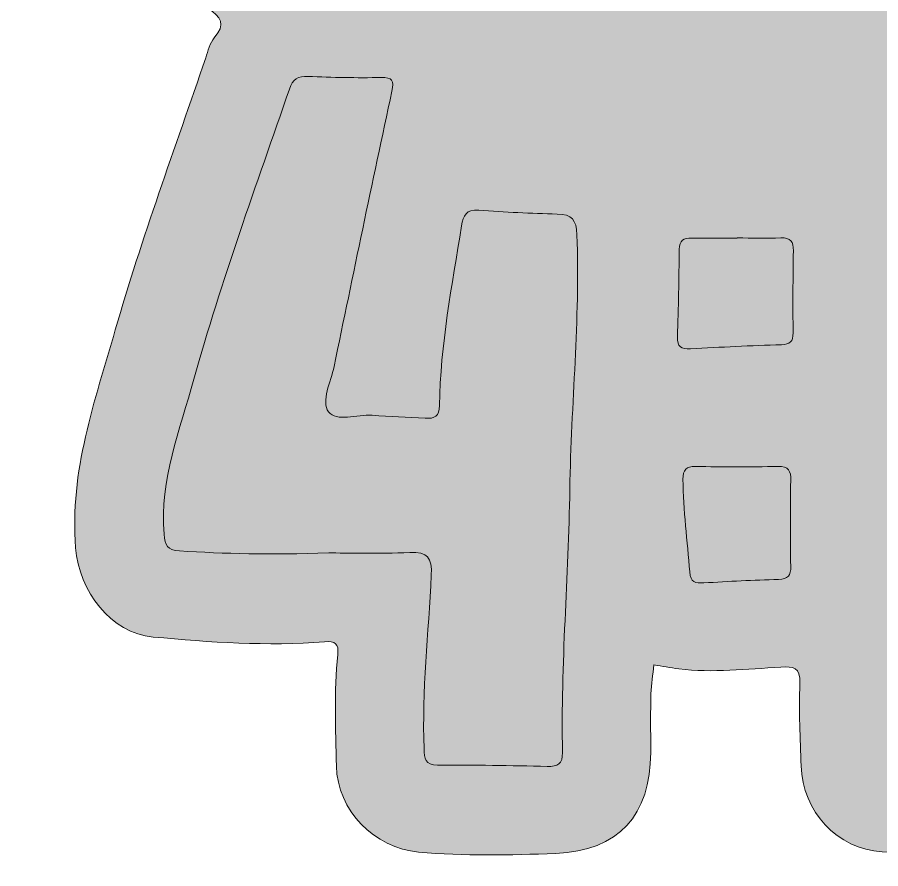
# Model space of a CAD drawing. Extents: x 512 to 1460, y -1354 to -492.
# Drawn here: x 512.4 to 938, y -1354 to -934.5 of the extents above; entities that cross this region are included whole.
import ezdxf

# ---------------------------------------------------------------- set-up
doc = ezdxf.new("R2010")
doc.units = 0
doc.header["$MEASUREMENT"] = 0
doc.layers.add('katman 1', color=7, linetype='Continuous')

# ---------------------------------------------------------------- blocks, each defined once
blk = doc.blocks.new('block 3')
at = {"layer": 'katman 1', "true_color": 0xffffff}
h = blk.add_hatch(color=7, dxfattribs=at)
h.dxf.hatch_style = 2
edge = h.paths.add_edge_path()
edge.add_spline(control_points=[(764.51, -582.29), (766.97, -572.16), (765.88, -562.49), (766.92, -552.97), (769.37, -530.72), (783.78, -515.59), (806.13, -512.62), (829.49, -509.51), (852.94, -510.37), (876.17, -513.24), (903.53, -516.62), (918.7, -539.51), (914.44, -570.47), (911.67, -590.57), (912.38, -611.17), (905.18, -630.74), (903.16, -636.25), (907.72, -642.65), (907.79, -649.05), (908.19, -682.4), (905.22, -715.57), (903.23, -748.8), (903.01, -752.4), (903.16, -756.01), (903.12, -759.62), (903.1, -762.12), (903.04, -764.75), (906.61, -764.53), (909.45, -764.35), (909.64, -762.19), (909.6, -759.94), (909.54, -756.93), (909.61, -753.93), (909.6, -750.92), (909.55, -720.53), (909.09, -690.14), (909.58, -659.77), (909.92, -638.62), (919.04, -622.29), (939.03, -613.1), (945.53, -610.11), (952.51, -609.82), (959.31, -609.67), (981.53, -609.18), (1003.76, -609.4), (1025.93, -611.27), (1026.82, -611.35), (1027.87, -611.02), (1028.61, -611.37), (1044.77, -619.13), (1062.23, -614.34), (1078.96, -616.63), (1089.77, -618.1), (1100.3, -620.45), (1110, -625.31), (1114.49, -627.56), (1118.02, -627.64), (1122.45, -625.57), (1163.71, -606.32), (1210.37, -615.83), (1239.19, -652.28), (1239.54, -652.72), (1240.16, -652.95), (1240.71, -653.31), (1253.5, -641.21), (1264.34, -626.73), (1280.89, -619.14), (1314.94, -603.54), (1349.74, -602.62), (1383.85, -617.6), (1430.6, -638.13), (1451.67, -677.22), (1457.21, -726.01), (1459.76, -748.45), (1457.89, -771.07), (1458.19, -793.6), (1458.28, -800.62), (1457.07, -808.15), (1452.62, -813.19), (1445.94, -820.76), (1445.64, -828.6), (1446.24, -837.86), (1447.51, -857.11), (1446.16, -876.25), (1440.25, -894.89), (1430.73, -924.86), (1409.82, -943.72), (1381.71, -955.72), (1378.95, -956.9), (1376.13, -957.95), (1372.27, -959.49), (1381.54, -969.14), (1390.13, -978.8), (1397.66, -989.44), (1416.55, -1016.11), (1424.63, -1046.31), (1427.33, -1078.07), (1429.47, -1103.18), (1430.89, -1128.54), (1429.13, -1153.69), (1424.81, -1215.48), (1405.72, -1271.7), (1358.74, -1314.48), (1326.28, -1344.04), (1287.01, -1354.01), (1243.3, -1346.7), (1220.86, -1342.95), (1200.63, -1334.99), (1182.78, -1320.89), (1179.04, -1317.93), (1175.02, -1315.33), (1170.62, -1312.21), (1168.15, -1317.49), (1166.3, -1322.79), (1163.4, -1327.43), (1153.4, -1343.44), (1137.31, -1348.37), (1119.95, -1348.36), (1059.56, -1348.31), (999.13, -1348.83), (938.79, -1345.68), (916.45, -1344.51), (899.45, -1325.73), (898.79, -1303.32), (898.39, -1289.81), (897.56, -1276.27), (898.16, -1262.79), (898.52, -1254.62), (894.86, -1254.33), (888.7, -1254.68), (871.96, -1255.64), (855.21, -1257.63), (838.41, -1255.51), (834.33, -1254.99), (830.28, -1254.26), (826.21, -1253.63), (825.69, -1258.36), (824.85, -1263.07), (824.73, -1267.81), (824.49, -1277.43), (824.63, -1287.06), (824.62, -1296.69), (824.6, -1327.59), (808.78, -1345.3), (777.77, -1346.47), (755.29, -1347.31), (732.69, -1347.84), (710.18, -1345.79), (688.47, -1343.82), (670.11, -1325.28), (669.68, -1303.44), (669.31, -1285.14), (668.43, -1266.77), (670.36, -1248.48), (670.91, -1243.22), (669.16, -1241.74), (663.83, -1242.17), (635.6, -1244.46), (607.39, -1242.44), (579.32, -1239.86), (558.42, -1237.93), (542.83, -1217.34), (541.11, -1195.9), (538.1, -1158.2), (550.59, -1123.55), (560.68, -1088.49), (573.71, -1043.23), (590.13, -999.04), (605.25, -954.44), (606.41, -951.04), (607.23, -947.12), (609.48, -944.57), (615.29, -937.98), (612.67, -934.46), (606.54, -930.04), (582.15, -912.45), (572.75, -886.88), (568.26, -858.29), (561.88, -817.68), (563.06, -776.84), (563.08, -736.02), (563.08, -729.92), (562.67, -726.9), (554.83, -726.14), (530.34, -723.75), (514.29, -704.61), (513.45, -678.52), (512.94, -662.91), (512.56, -647.29), (512.5, -631.67), (512.35, -598.68), (528.23, -581.49), (561.09, -579.92), (567.96, -579.6), (569.7, -577.72), (569.68, -571.27), (569.65, -561.39), (571, -551.51), (571.11, -541.63), (571.45, -510.82), (589.67, -492.04), (620.48, -492.3), (642.67, -492.5), (664.87, -493.53), (687.02, -494.88), (710.47, -496.3), (727.45, -514.58), (727.91, -538.15), (728.15, -549.88), (728.33, -561.63), (727.84, -573.34), (727.58, -579.63), (730.04, -581.7), (735.65, -580.54), (745.34, -578.55), (754.69, -580.73), (764.51, -582.29)], knot_values=[0, 0, 0, 0, 1, 1, 1, 2, 2, 2, 3, 3, 3, 4, 4, 4, 5, 5, 5, 6, 6, 6, 7, 7, 7, 8, 8, 8, 9, 9, 9, 10, 10, 10, 11, 11, 11, 12, 12, 12, 13, 13, 13, 14, 14, 14, 15, 15, 15, 16, 16, 16, 17, 17, 17, 18, 18, 18, 19, 19, 19, 20, 20, 20, 21, 21, 21, 22, 22, 22, 23, 23, 23, 24, 24, 24, 25, 25, 25, 26, 26, 26, 27, 27, 27, 28, 28, 28, 29, 29, 29, 30, 30, 30, 31, 31, 31, 32, 32, 32, 33, 33, 33, 34, 34, 34, 35, 35, 35, 36, 36, 36, 37, 37, 37, 38, 38, 38, 39, 39, 39, 40, 40, 40, 41, 41, 41, 42, 42, 42, 43, 43, 43, 44, 44, 44, 45, 45, 45, 46, 46, 46, 47, 47, 47, 48, 48, 48, 49, 49, 49, 50, 50, 50, 51, 51, 51, 52, 52, 52, 53, 53, 53, 54, 54, 54, 55, 55, 55, 56, 56, 56, 57, 57, 57, 58, 58, 58, 59, 59, 59, 60, 60, 60, 61, 61, 61, 62, 62, 62, 63, 63, 63, 64, 64, 64, 65, 65, 65, 66, 66, 66, 67, 67, 67, 68, 68, 68, 69, 69, 69, 70, 70, 70, 71, 71, 71, 72, 72, 72, 72], degree=3, periodic=1)
at = {"layer": 'katman 1', "true_color": 0x8be201}
h = blk.add_hatch(color=62, dxfattribs=at)
h.dxf.hatch_style = 2
edge = h.paths.add_edge_path()
edge.add_spline(control_points=[(665.87, -1198.42), (636.71, -1199.35), (614.5, -1198.83), (592.29, -1197.43), (586.22, -1197.05), (585.18, -1194.72), (584.72, -1189.23), (582.51, -1162.31), (592.5, -1137.73), (599.44, -1112.75), (612.86, -1064.42), (630.25, -1017.33), (646.48, -969.89), (648.17, -964.96), (650.75, -963.5), (655.69, -963.69), (667.7, -964.16), (679.74, -964.41), (691.75, -964.22), (697.2, -964.14), (698.13, -965.64), (697.01, -970.89), (687.33, -1016.09), (677.89, -1061.35), (668.52, -1106.61), (666.95, -1114.16), (661.95, -1123.61), (665.83, -1128.95), (669.54, -1134.05), (679.9, -1130.04), (687.32, -1130.62), (696, -1131.31), (704.73, -1131.38), (713.41, -1132.03), (718.27, -1132.4), (720.35, -1131.09), (720.45, -1125.74), (721.01, -1095.9), (726.64, -1066.67), (731.37, -1037.32), (732.19, -1032.24), (733.66, -1029.05), (739.84, -1029.52), (752.72, -1030.5), (765.63, -1031.18), (778.54, -1031.45), (785.74, -1031.6), (787.98, -1034.27), (788.26, -1041.66), (789.84, -1083.5), (785.36, -1125.15), (784.76, -1166.91), (784.13, -1210.18), (780.24, -1253.37), (781.13, -1296.68), (781.25, -1302.54), (778.8, -1303.72), (773.65, -1303.6), (755.62, -1303.18), (737.59, -1302.86), (719.55, -1302.93), (713.35, -1302.95), (713.09, -1299.66), (712.91, -1294.93), (711.78, -1266.31), (715.14, -1237.88), (716.47, -1209.37), (716.87, -1200.7), (714.76, -1197.83), (705.85, -1198.23), (690.24, -1198.93), (674.58, -1198.42), (665.87, -1198.42)], knot_values=[0, 0, 0, 0, 1, 1, 1, 2, 2, 2, 3, 3, 3, 4, 4, 4, 5, 5, 5, 6, 6, 6, 7, 7, 7, 8, 8, 8, 9, 9, 9, 10, 10, 10, 11, 11, 11, 12, 12, 12, 13, 13, 13, 14, 14, 14, 15, 15, 15, 16, 16, 16, 17, 17, 17, 18, 18, 18, 19, 19, 19, 20, 20, 20, 21, 21, 21, 22, 22, 22, 23, 23, 23, 24, 24, 24, 24], degree=3, periodic=1)
at = {"layer": 'katman 1', "true_color": 0x8bdf05}
h = blk.add_hatch(color=62, dxfattribs=at)
h.dxf.hatch_style = 2
edge = h.paths.add_edge_path()
edge.add_spline(control_points=[(867.26, -1043.26), (874.45, -1043.26), (881.64, -1043.43), (888.82, -1043.2), (893.53, -1043.06), (895.06, -1044.98), (894.97, -1049.59), (894.7, -1063.07), (894.69, -1076.56), (894.82, -1090.04), (894.86, -1094.28), (893.33, -1095.7), (889.08, -1095.83), (874.12, -1096.29), (859.16, -1097.01), (844.22, -1097.89), (839.64, -1098.16), (837.64, -1096.86), (837.8, -1092), (838.27, -1077.63), (838.55, -1063.25), (838.69, -1048.87), (838.73, -1044.46), (840.83, -1043.22), (844.79, -1043.29), (852.28, -1043.42), (859.77, -1043.33), (867.26, -1043.33), (867.26, -1043.31), (867.26, -1043.28), (867.26, -1043.26)], knot_values=[0, 0, 0, 0, 1, 1, 1, 2, 2, 2, 3, 3, 3, 4, 4, 4, 5, 5, 5, 6, 6, 6, 7, 7, 7, 8, 8, 8, 9, 9, 9, 10, 10, 10, 10], degree=3, periodic=1)
at = {"layer": 'katman 1', "true_color": 0x8bde05}
h = blk.add_hatch(color=62, dxfattribs=at)
h.dxf.hatch_style = 2
edge = h.paths.add_edge_path()
edge.add_spline(control_points=[(893.58, -1184.34), (893.58, -1191.23), (893.39, -1198.14), (893.65, -1205.02), (893.82, -1209.53), (892.35, -1211.39), (887.59, -1211.5), (875.32, -1211.79), (863.05, -1212.47), (850.79, -1213.18), (846.67, -1213.42), (844.18, -1212.92), (843.84, -1207.8), (842.82, -1192.57), (840.51, -1177.45), (840.52, -1162.13), (840.53, -1157.51), (842.05, -1155.76), (846.75, -1155.84), (860.23, -1156.06), (873.72, -1156.13), (887.21, -1155.82), (892.58, -1155.7), (893.85, -1157.95), (893.66, -1162.76), (893.37, -1169.95), (893.58, -1177.15), (893.58, -1184.34)], knot_values=[0, 0, 0, 0, 1, 1, 1, 2, 2, 2, 3, 3, 3, 4, 4, 4, 5, 5, 5, 6, 6, 6, 7, 7, 7, 8, 8, 8, 9, 9, 9, 9], degree=3, periodic=1)
at = {"layer": 'katman 1', "lineweight": 0}
for points, knots in [([(764.51, -582.29), (766.97, -572.16), (765.88, -562.49), (766.92, -552.97), (769.37, -530.72), (783.78, -515.59), (806.13, -512.62), (829.49, -509.51), (852.94, -510.37), (876.17, -513.24), (903.53, -516.62), (918.7, -539.51), (914.44, -570.47), (911.67, -590.57), (912.38, -611.17), (905.18, -630.74), (903.16, -636.25), (907.72, -642.65), (907.79, -649.05), (908.19, -682.4), (905.22, -715.57), (903.23, -748.8), (903.01, -752.4), (903.16, -756.01), (903.12, -759.62), (903.1, -762.12), (903.04, -764.75), (906.61, -764.53), (909.45, -764.35), (909.64, -762.19), (909.6, -759.94), (909.54, -756.93), (909.61, -753.93), (909.6, -750.92), (909.55, -720.53), (909.09, -690.14), (909.58, -659.77), (909.92, -638.62), (919.04, -622.29), (939.03, -613.1), (945.53, -610.11), (952.51, -609.82), (959.31, -609.67), (981.53, -609.18), (1003.76, -609.4), (1025.93, -611.27), (1026.82, -611.35), (1027.87, -611.02), (1028.61, -611.37), (1044.77, -619.13), (1062.23, -614.34), (1078.96, -616.63), (1089.77, -618.1), (1100.3, -620.45), (1110, -625.31), (1114.49, -627.56), (1118.02, -627.64), (1122.45, -625.57), (1163.71, -606.32), (1210.37, -615.83), (1239.19, -652.28), (1239.54, -652.72), (1240.16, -652.95), (1240.71, -653.31), (1253.5, -641.21), (1264.34, -626.73), (1280.89, -619.14), (1314.94, -603.54), (1349.74, -602.62), (1383.85, -617.6), (1430.6, -638.13), (1451.67, -677.22), (1457.21, -726.01), (1459.76, -748.45), (1457.89, -771.07), (1458.19, -793.6), (1458.28, -800.62), (1457.07, -808.15), (1452.62, -813.19), (1445.94, -820.76), (1445.64, -828.6), (1446.24, -837.86), (1447.51, -857.11), (1446.16, -876.25), (1440.25, -894.89), (1430.73, -924.86), (1409.82, -943.72), (1381.71, -955.72), (1378.95, -956.9), (1376.13, -957.95), (1372.27, -959.49), (1381.54, -969.14), (1390.13, -978.8), (1397.66, -989.44), (1416.55, -1016.11), (1424.63, -1046.31), (1427.33, -1078.07), (1429.47, -1103.18), (1430.89, -1128.54), (1429.13, -1153.69), (1424.81, -1215.48), (1405.72, -1271.7), (1358.74, -1314.48), (1326.28, -1344.04), (1287.01, -1354.01), (1243.3, -1346.7), (1220.86, -1342.95), (1200.63, -1334.99), (1182.78, -1320.89), (1179.04, -1317.93), (1175.02, -1315.33), (1170.62, -1312.21), (1168.15, -1317.49), (1166.3, -1322.79), (1163.4, -1327.43), (1153.4, -1343.44), (1137.31, -1348.37), (1119.95, -1348.36), (1059.56, -1348.31), (999.13, -1348.83), (938.79, -1345.68), (916.45, -1344.51), (899.45, -1325.73), (898.79, -1303.32), (898.39, -1289.81), (897.56, -1276.27), (898.16, -1262.79), (898.52, -1254.62), (894.86, -1254.33), (888.7, -1254.68), (871.96, -1255.64), (855.21, -1257.63), (838.41, -1255.51), (834.33, -1254.99), (830.28, -1254.26), (826.21, -1253.63), (825.69, -1258.36), (824.85, -1263.07), (824.73, -1267.81), (824.49, -1277.43), (824.63, -1287.06), (824.62, -1296.69), (824.6, -1327.59), (808.78, -1345.3), (777.77, -1346.47), (755.29, -1347.31), (732.69, -1347.84), (710.18, -1345.79), (688.47, -1343.82), (670.11, -1325.28), (669.68, -1303.44), (669.31, -1285.14), (668.43, -1266.77), (670.36, -1248.48), (670.91, -1243.22), (669.16, -1241.74), (663.83, -1242.17), (635.6, -1244.46), (607.39, -1242.44), (579.32, -1239.86), (558.42, -1237.93), (542.83, -1217.34), (541.11, -1195.9), (538.1, -1158.2), (550.59, -1123.55), (560.68, -1088.49), (573.71, -1043.23), (590.13, -999.04), (605.25, -954.44), (606.41, -951.04), (607.23, -947.12), (609.48, -944.57), (615.29, -937.98), (612.67, -934.46), (606.54, -930.04), (582.15, -912.45), (572.75, -886.88), (568.26, -858.29), (561.88, -817.68), (563.06, -776.84), (563.08, -736.02), (563.08, -729.92), (562.67, -726.9), (554.83, -726.14), (530.34, -723.75), (514.29, -704.61), (513.45, -678.52), (512.94, -662.91), (512.56, -647.29), (512.5, -631.67), (512.35, -598.68), (528.23, -581.49), (561.09, -579.92), (567.96, -579.6), (569.7, -577.72), (569.68, -571.27), (569.65, -561.39), (571, -551.51), (571.11, -541.63), (571.45, -510.82), (589.67, -492.04), (620.48, -492.3), (642.67, -492.5), (664.87, -493.53), (687.02, -494.88), (710.47, -496.3), (727.45, -514.58), (727.91, -538.15), (728.15, -549.88), (728.33, -561.63), (727.84, -573.34), (727.58, -579.63), (730.04, -581.7), (735.65, -580.54), (745.34, -578.55), (754.69, -580.73), (764.51, -582.29)], [0, 0, 0, 0, 1, 1, 1, 2, 2, 2, 3, 3, 3, 4, 4, 4, 5, 5, 5, 6, 6, 6, 7, 7, 7, 8, 8, 8, 9, 9, 9, 10, 10, 10, 11, 11, 11, 12, 12, 12, 13, 13, 13, 14, 14, 14, 15, 15, 15, 16, 16, 16, 17, 17, 17, 18, 18, 18, 19, 19, 19, 20, 20, 20, 21, 21, 21, 22, 22, 22, 23, 23, 23, 24, 24, 24, 25, 25, 25, 26, 26, 26, 27, 27, 27, 28, 28, 28, 29, 29, 29, 30, 30, 30, 31, 31, 31, 32, 32, 32, 33, 33, 33, 34, 34, 34, 35, 35, 35, 36, 36, 36, 37, 37, 37, 38, 38, 38, 39, 39, 39, 40, 40, 40, 41, 41, 41, 42, 42, 42, 43, 43, 43, 44, 44, 44, 45, 45, 45, 46, 46, 46, 47, 47, 47, 48, 48, 48, 49, 49, 49, 50, 50, 50, 51, 51, 51, 52, 52, 52, 53, 53, 53, 54, 54, 54, 55, 55, 55, 56, 56, 56, 57, 57, 57, 58, 58, 58, 59, 59, 59, 60, 60, 60, 61, 61, 61, 62, 62, 62, 63, 63, 63, 64, 64, 64, 65, 65, 65, 66, 66, 66, 67, 67, 67, 68, 68, 68, 69, 69, 69, 70, 70, 70, 71, 71, 71, 72, 72, 72, 72]), ([(665.87, -1198.42), (636.71, -1199.35), (614.5, -1198.83), (592.29, -1197.43), (586.22, -1197.05), (585.18, -1194.72), (584.72, -1189.23), (582.51, -1162.31), (592.5, -1137.73), (599.44, -1112.75), (612.86, -1064.42), (630.25, -1017.33), (646.48, -969.89), (648.17, -964.96), (650.75, -963.5), (655.69, -963.69), (667.7, -964.16), (679.74, -964.41), (691.75, -964.22), (697.2, -964.14), (698.13, -965.64), (697.01, -970.89), (687.33, -1016.09), (677.89, -1061.35), (668.52, -1106.61), (666.95, -1114.16), (661.95, -1123.61), (665.83, -1128.95), (669.54, -1134.05), (679.9, -1130.04), (687.32, -1130.62), (696, -1131.31), (704.73, -1131.38), (713.41, -1132.03), (718.27, -1132.4), (720.35, -1131.09), (720.45, -1125.74), (721.01, -1095.9), (726.64, -1066.67), (731.37, -1037.32), (732.19, -1032.24), (733.66, -1029.05), (739.84, -1029.52), (752.72, -1030.5), (765.63, -1031.18), (778.54, -1031.45), (785.74, -1031.6), (787.98, -1034.27), (788.26, -1041.66), (789.84, -1083.5), (785.36, -1125.15), (784.76, -1166.91), (784.13, -1210.18), (780.24, -1253.37), (781.13, -1296.68), (781.25, -1302.54), (778.8, -1303.72), (773.65, -1303.6), (755.62, -1303.18), (737.59, -1302.86), (719.55, -1302.93), (713.35, -1302.95), (713.09, -1299.66), (712.91, -1294.93), (711.78, -1266.31), (715.14, -1237.88), (716.47, -1209.37), (716.87, -1200.7), (714.76, -1197.83), (705.85, -1198.23), (690.24, -1198.93), (674.58, -1198.42), (665.87, -1198.42)], [0, 0, 0, 0, 1, 1, 1, 2, 2, 2, 3, 3, 3, 4, 4, 4, 5, 5, 5, 6, 6, 6, 7, 7, 7, 8, 8, 8, 9, 9, 9, 10, 10, 10, 11, 11, 11, 12, 12, 12, 13, 13, 13, 14, 14, 14, 15, 15, 15, 16, 16, 16, 17, 17, 17, 18, 18, 18, 19, 19, 19, 20, 20, 20, 21, 21, 21, 22, 22, 22, 23, 23, 23, 24, 24, 24, 24]), ([(867.26, -1043.26), (874.45, -1043.26), (881.64, -1043.43), (888.82, -1043.2), (893.53, -1043.06), (895.06, -1044.98), (894.97, -1049.59), (894.7, -1063.07), (894.69, -1076.56), (894.82, -1090.04), (894.86, -1094.28), (893.33, -1095.7), (889.08, -1095.83), (874.12, -1096.29), (859.16, -1097.01), (844.22, -1097.89), (839.64, -1098.16), (837.64, -1096.86), (837.8, -1092), (838.27, -1077.63), (838.55, -1063.25), (838.69, -1048.87), (838.73, -1044.46), (840.83, -1043.22), (844.79, -1043.29), (852.28, -1043.42), (859.77, -1043.33), (867.26, -1043.33), (867.26, -1043.31), (867.26, -1043.28), (867.26, -1043.26)], [0, 0, 0, 0, 1, 1, 1, 2, 2, 2, 3, 3, 3, 4, 4, 4, 5, 5, 5, 6, 6, 6, 7, 7, 7, 8, 8, 8, 9, 9, 9, 10, 10, 10, 10]), ([(893.58, -1184.34), (893.58, -1191.23), (893.39, -1198.14), (893.65, -1205.02), (893.82, -1209.53), (892.35, -1211.39), (887.59, -1211.5), (875.32, -1211.79), (863.05, -1212.47), (850.79, -1213.18), (846.67, -1213.42), (844.18, -1212.92), (843.84, -1207.8), (842.82, -1192.57), (840.51, -1177.45), (840.52, -1162.13), (840.53, -1157.51), (842.05, -1155.76), (846.75, -1155.84), (860.23, -1156.06), (873.72, -1156.13), (887.21, -1155.82), (892.58, -1155.7), (893.85, -1157.95), (893.66, -1162.76), (893.37, -1169.95), (893.58, -1177.15), (893.58, -1184.34)], [0, 0, 0, 0, 1, 1, 1, 2, 2, 2, 3, 3, 3, 4, 4, 4, 5, 5, 5, 6, 6, 6, 7, 7, 7, 8, 8, 8, 9, 9, 9, 9])]:
    blk.add_open_spline(points, degree=3, knots=knots, dxfattribs=at)
blk = doc.blocks.new('block 2')
at = {"layer": 'katman 1'}
blk.add_blockref('block 3', (0, 0), dxfattribs=at)

msp = doc.modelspace()

# ---------------------------------------------------------------- block references
at = {"layer": 'katman 1'}
msp.add_blockref('block 2', (0, 0), dxfattribs=at)

doc.saveas('drawing.dxf')
